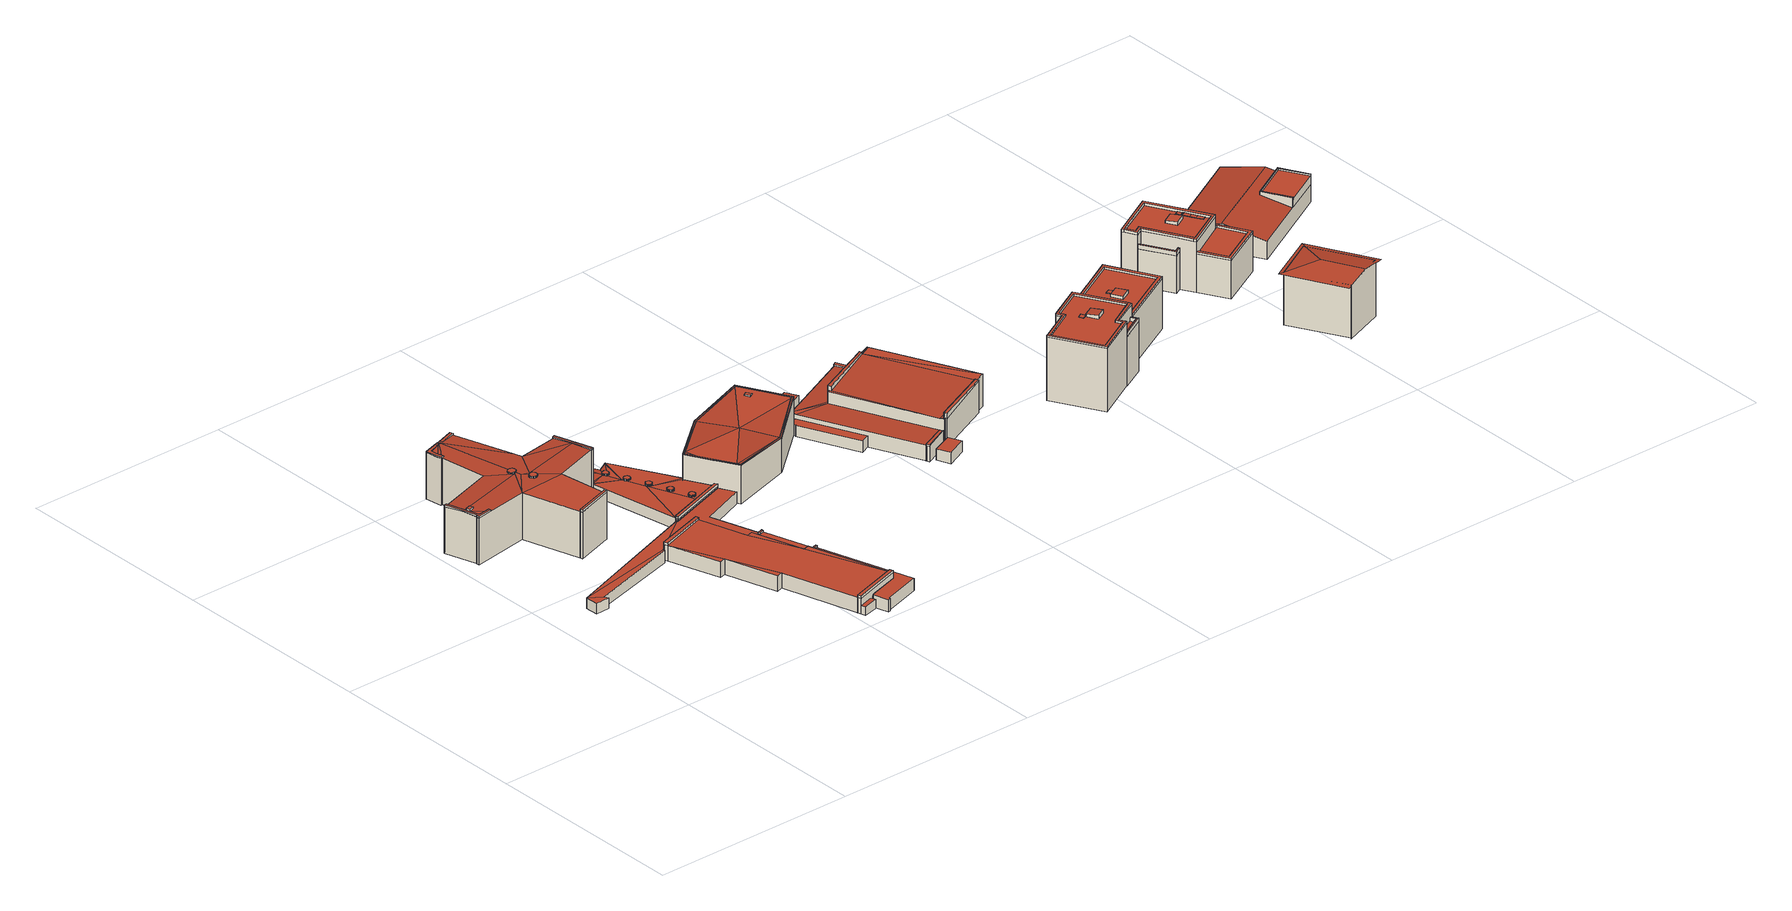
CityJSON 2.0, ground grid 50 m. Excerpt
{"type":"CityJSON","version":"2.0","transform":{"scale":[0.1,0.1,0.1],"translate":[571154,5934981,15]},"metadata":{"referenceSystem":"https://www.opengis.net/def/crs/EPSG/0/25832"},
"CityObjects":{
"building1":{"type":"Building","attributes":{"Grundfläche 2D":"676.321358","Grundhöhe NN":"17.083"},"children":["building1-1","building1-2","building1-3","building1-4","building1-5","building1-6","building1-7"],"geometry":[{"type":"MultiSurface","lod":"3","boundaries":[[[0,1,2,3,4,5,6]],[[4,7,8,9,0,6,5]],[[10,11,7,12]],[[13,14,15,12,7,16,17,18,19]],[[20,21,22,23,24,25,11,10,12,26,27]],[[28,27,26]],[[29,23,30,31,32]],[[25,24,23,29,32]],[[33,31,30]],[[32,34,35,36,37,38,11,25]],[[39,35,34,40,41]],[[42,41,40]],[[43,44,35,45,46,47,48]],[[48,47,49,50,51,52,35,44,43]],[[50,49,53,8,7,11,38,37,36,54,35,52,51]],[[55,49,47]],[[0,9,8,53,56,57]],[[58,57,56]],[[59,57,58]],[[2,1,60,61,62,4,3]],[[7,4,62,63,64]],[[16,7,64,65]],[[17,16,65,66]],[[18,17,66,67]],[[68,13,19,18,67,69]],[[14,13,68,70]],[[15,14,70,71]],[[12,15,71,72]],[[26,12,72,73]],[[28,26,73,74]],[[75,20,27,28,74,76]],[[77,30,23,22,21,20,75,78]],[[33,30,77,79]],[[31,33,79,80]],[[32,31,80,81]],[[82,40,34,32,81,83]],[[42,40,82,84]],[[41,42,84,85]],[[35,39,41,85,86,46,45]],[[55,47,46,86,87]],[[49,55,87,88]],[[53,49,88,89]],[[56,53,89,90]],[[58,56,90,91]],[[59,58,91,92]],[[93,1,0,57,59,92,94]],[[60,1,93,95]],[[63,62,61,60,95,96]],[[91,90,89,88,87,86,85,84,82,83,81,80,79,77,78,75,76,74,73,72,71,70,68,69,67,66,65,64,63,96,95,93,94,92]]],"semantics":{"surfaces":[{"type":"RoofSurface"},{"type":"WallSurface"},{"type":"GroundSurface"}],"values":[0,0,0,0,0,0,0,0,0,0,0,0,0,0,0,0,0,0,0,0,1,1,1,1,1,1,1,1,1,1,1,1,1,1,1,1,1,1,1,1,1,1,1,1,1,1,1,1,2]}}]},
"building1-1":{"type":"BuildingInstallation","parents":["building1"],"geometry":[{"type":"MultiSurface","lod":"3","boundaries":[[[97,98,99,51,52,44,45,100,101,102,103]],[[104,105,106,107,39]],[[51,108,51,99,109,43]],[[42,106,105,104,40]],[[42,41,107,106]],[[39,107,41]],[[100,45,46]],[[46,47,55,101,100]],[[55,49,110,103,102,101]],[[50,111,97,103,110]],[[111,112,98,97]],[[109,99,98,112,48]]],"semantics":{"surfaces":[{"type":"RoofSurface"},{"type":"WallSurface"}],"values":[0,0,1,1,1,1,1,1,1,1,1,1]}}]},
"building1-2":{"type":"BuildingInstallation","parents":["building1"],"geometry":[{"type":"MultiSurface","lod":"3","boundaries":[[[113,114,115,116,117,118,119]],[[33,31,29,24,120,26,28,115,114,113]],[[28,27,20,117,116,115]],[[117,20,21,22,23,30,119,118]],[[30,33,113,119]]],"semantics":{"surfaces":[{"type":"RoofSurface"},{"type":"WallSurface"}],"values":[0,1,1,1,1]}}]},
"building1-3":{"type":"BuildingInstallation","parents":["building1"],"geometry":[{"type":"MultiSurface","lod":"3","boundaries":[[[121,122,123,124,125,126,127,128,129,130,131,132,133,134,135,136,137,138,139,140,141,142,143,144,145]],[[146,147,132,131]],[[148,149,129,128]],[[149,150,130,129]],[[150,146,131,130]],[[147,151,133,132]],[[151,152,134,133]],[[152,153,135,134]],[[153,154,136,135]],[[154,155,137,136]],[[155,10,156,139,138,137]],[[156,157,140,139]],[[157,158,141,140]],[[158,159,142,141]],[[160,143,142,159]],[[160,161,144,143]],[[161,162,145,144]],[[162,163,121,145]],[[163,164,122,121]],[[164,165,123,122]],[[165,166,124,123]],[[166,167,125,124]],[[167,168,126,125]],[[168,169,127,126]],[[169,148,128,127]]],"semantics":{"surfaces":[{"type":"RoofSurface"},{"type":"WallSurface"}],"values":[0,1,1,1,1,1,1,1,1,1,1,1,1,1,1,1,1,1,1,1,1,1,1,1,1]}}]},
"building1-4":{"type":"BuildingInstallation","parents":["building1"],"geometry":[{"type":"MultiSurface","lod":"3","boundaries":[[[170,171,172,173,174,175]],[[17,18,171,170]],[[18,19,13,173,172,171]],[[13,14,174,173]],[[14,15,16,17,170,175,174]]],"semantics":{"surfaces":[{"type":"RoofSurface"},{"type":"WallSurface"}],"values":[0,1,1,1,1]}}]},
"building1-5":{"type":"BuildingInstallation","parents":["building1"],"geometry":[{"type":"MultiSurface","lod":"3","boundaries":[[[176,177,178,179]],[[179,178,180,181]],[[176,179,181,182]],[[177,176,182,183]],[[178,177,183,180]]],"semantics":{"surfaces":[{"type":"RoofSurface"},{"type":"WallSurface"}],"values":[0,1,1,1,1]}}]},
"building1-6":{"type":"BuildingInstallation","parents":["building1"],"geometry":[{"type":"MultiSurface","lod":"3","boundaries":[[[184,185,186,187,188,189,190,191,192,193,194,195,196,197,198]],[[3,190,189,199,5]],[[3,200,191,190]],[[192,191,200,2,201,6,9,56,58,196,195,194,193]],[[197,196,58,59]],[[59,57,0,1,184,198,197]],[[1,60,185,184]],[[60,61,62,187,186,185]],[[62,4,188,187]],[[4,199,189,188]]],"semantics":{"surfaces":[{"type":"RoofSurface"},{"type":"WallSurface"}],"values":[0,1,1,1,1,1,1,1,1,1]}}]},
"building1-7":{"type":"BuildingInstallation","parents":["building1"],"geometry":[{"type":"MultiSurface","lod":"3","boundaries":[[[202,203,204,205,206,207,208,209,210,211,212,213,214,215,216,217,218,219,220,221,222,223,224,225,226,227,228,229]],[[230,231,209,208]],[[232,206,205,204,233,234]],[[232,235,207,206]],[[235,230,208,207]],[[231,38,236,211,210,209]],[[236,237,212,211]],[[237,238,213,212]],[[238,239,214,213]],[[239,240,215,214]],[[240,241,216,215]],[[241,242,217,216]],[[242,243,218,217]],[[243,244,219,218]],[[221,220,219,244,37,245]],[[245,246,222,221]],[[246,247,223,222]],[[248,225,224,223,247,54]],[[248,249,226,225]],[[226,249,250,227]],[[250,251,228,227]],[[251,252,229,228]],[[252,253,202,229]],[[253,254,203,202]],[[254,233,204,203]]],"semantics":{"surfaces":[{"type":"RoofSurface"},{"type":"WallSurface"}],"values":[0,1,1,1,1,1,1,1,1,1,1,1,1,1,1,1,1,1,1,1,1,1,1,1,1]}}]},
"building2":{"type":"Building","attributes":{"Grundfläche 2D":"397.072690","Grundhöhe NN":"16.631"},"children":["building2-1","building2-2"],"geometry":[{"type":"Solid","lod":"3","boundaries":[[[[255,256,257]],[[255,258,259,260]],[[260,261,256,255]],[[262,263,264,265,266,267,268,269,270,271,272,273,274,275,276,277,278,279,280,281,282,283,257,256,284,285,286,287,288,289,290]],[[265,264,291,292]],[[266,265,292,293]],[[267,266,293,294]],[[268,267,294,295]],[[269,268,295,296]],[[270,269,296,297]],[[271,270,297,298]],[[272,271,298,299]],[[273,272,299,300]],[[274,273,300,301]],[[275,274,301,302]],[[276,275,302,303]],[[277,276,303,304]],[[305,279,278,277,304,306]],[[280,279,305,307]],[[281,280,307,308]],[[282,281,308,309]],[[283,282,309,310]],[[257,283,310,311]],[[255,257,311,312]],[[258,255,312,313]],[[259,258,313,314]],[[260,259,314,315]],[[261,260,315,316]],[[256,261,316,317]],[[284,256,317,318]],[[285,284,318,319]],[[286,285,319,320]],[[287,286,320,321]],[[288,287,321,322]],[[289,288,322,323]],[[290,289,323,324]],[[262,290,324,325]],[[263,262,325,326]],[[264,263,326,291]],[[316,315,314,313,312,311,310,309,308,307,305,306,304,303,302,301,300,299,298,297,296,295,294,293,292,291,326,325,324,323,322,321,320,319,318,317]]]],"semantics":{"surfaces":[{"type":"RoofSurface"},{"type":"WallSurface"},{"type":"GroundSurface"}],"values":[[0,0,0,0,1,1,1,1,1,1,1,1,1,1,1,1,1,1,1,1,1,1,1,1,1,1,1,1,1,1,1,1,1,1,1,1,1,1,1,2]]}}]},
"building2-1":{"type":"BuildingInstallation","parents":["building2"],"geometry":[{"type":"MultiSurface","lod":"3","boundaries":[[[327,328,329,330,331,332]],[[328,327,333,334]],[[334,275,276,330,329,328]],[[276,277,331,330]],[[331,277,278,279,333,327,332]]],"semantics":{"surfaces":[{"type":"RoofSurface"},{"type":"WallSurface"}],"values":[0,1,1,1,1]}}]},
"building2-2":{"type":"BuildingInstallation","parents":["building2"],"geometry":[{"type":"MultiSurface","lod":"3","boundaries":[[[335,336,337,338,339]],[[336,335,340,341]],[[341,271,272,337,336]],[[272,273,338,337]],[[273,274,340,335,339,338]]],"semantics":{"surfaces":[{"type":"RoofSurface"},{"type":"WallSurface"}],"values":[0,1,1,1,1]}}]},
"building3":{"type":"Building","attributes":{"Grundfläche 2D":"564.550911","Grundhöhe NN":"17.074"},"geometry":[{"type":"Solid","lod":"3","boundaries":[[[[342,343,344,345,346]],[[347,348,349,350]],[[351,352,353]],[[354,355,356,357,358,359,360,361,353,352,362]],[[363,362,352]],[[364,357,356]],[[365,358,357]],[[366,367,368,369]],[[370,371,344,343]],[[346,345,344,371,356,355,372]],[[372,373,342,346]],[[373,370,343,342]],[[374,375,350,349]],[[375,376,347,350]],[[348,347,376,377]],[[348,377,353,361,360,359,374,349]],[[366,369,378,379]],[[367,366,379,380]],[[368,367,380,381]],[[351,353,382,383]],[[352,351,383,384]],[[363,352,384,385]],[[362,363,385,386]],[[387,355,354,362,386,388]],[[372,355,387,389]],[[373,372,389,390]],[[370,373,390,391]],[[371,370,391,392]],[[356,371,392,393]],[[364,356,393,394]],[[357,364,394,395]],[[365,357,395,396]],[[358,365,396,397]],[[359,358,397,398]],[[374,359,398,399]],[[374,399,378,369,375]],[[400,376,375,369,368,381]],[[377,376,400,401]],[[353,377,401,382]],[[398,397,396,395,394,393,392,391,390,389,387,388,386,385,384,383,382,401,400,381,380,379,378,399]]]],"semantics":{"surfaces":[{"type":"RoofSurface"},{"type":"WallSurface"},{"type":"GroundSurface"}],"values":[[0,0,0,0,0,0,0,0,1,1,1,1,1,1,1,1,1,1,1,1,1,1,1,1,1,1,1,1,1,1,1,1,1,1,1,1,1,1,1,2]]}}]},
"building4":{"type":"Building","attributes":{"Grundfläche 2D":"340.777969","Grundhöhe NN":"17.201"},"children":["building4-1","building4-2","building4-3","building4-4","building4-5"],"geometry":[{"type":"Solid","lod":"3","boundaries":[[[[402,403,404,405,406]],[[407,408,409,410,411]],[[408,407,412,407]],[[413,414,415,409,408,407,412,416,417]],[[418,419,420,421,422,412,407,411,410,423]],[[424,418,423]],[[424,425,426,427,428,427,429]],[[428,418,424,429,427]],[[430,431,428,427,426,425,432,433,434]],[[435,433,432]],[[436,437,430,434,433,435]],[[438,439,437,430,437,436]],[[440,418,439]],[[439,418,428,431,430,437]],[[440,441,422,421,420,419,418]],[[416,412,422,441,417]],[[442,414,402,406]],[[417,441,443,404,403,402,414,413]],[[443,444,405,404]],[[445,442,406,405,444]],[[446,447,409,415,414,442,448,449]],[[410,409,447,450]],[[423,410,450,451]],[[425,424,423,451,452]],[[432,425,452,453]],[[435,432,453,454]],[[455,439,438,436,435,454,456]],[[440,439,455,457]],[[441,440,457,458]],[[443,441,458,459]],[[444,443,459,460]],[[448,442,445,444,460]],[[456,454,453,452,451,450,447,446,449,448,460,459,458,457,455]]]],"semantics":{"surfaces":[{"type":"RoofSurface"},{"type":"WallSurface"},{"type":"GroundSurface"}],"values":[[0,0,0,0,0,0,0,0,0,0,0,0,0,0,0,0,1,1,1,1,1,1,1,1,1,1,1,1,1,1,1,1,2]]}}]},
"building4-1":{"type":"BuildingInstallation","parents":["building4"],"geometry":[{"type":"MultiSurface","lod":"3","boundaries":[[[461,462,463,464,465,466,467,468,469,470,471,472,473,474,475,476,477,478,479,480,481,482,483,484]],[[485,486,467,466]],[[486,487,468,467]],[[488,489,465,464]],[[489,485,466,465]],[[487,490,469,468]],[[470,469,490,491]],[[491,492,471,470]],[[472,471,492,493]],[[493,494,473,472]],[[494,495,474,473]],[[495,496,475,474]],[[496,497,476,475]],[[497,498,477,476]],[[498,499,478,477]],[[499,500,479,478]],[[500,501,480,479]],[[501,502,481,480]],[[482,481,502,503]],[[503,504,483,482]],[[484,483,504,505]],[[505,506,461,484]],[[506,507,462,461]],[[507,508,463,462]],[[508,488,464,463]]],"semantics":{"surfaces":[{"type":"RoofSurface"},{"type":"WallSurface"}],"values":[0,1,1,1,1,1,1,1,1,1,1,1,1,1,1,1,1,1,1,1,1,1,1,1,1]}}]},
"building4-2":{"type":"BuildingInstallation","parents":["building4"],"geometry":[{"type":"MultiSurface","lod":"3","boundaries":[[[509,510,511,512,513,514,515,516,517,518,519,520,521,522,523,524,525,526,527,528,529,530,531,532,533,534,535]],[[536,537,510,509]],[[537,538,511,510]],[[539,540,535,534]],[[540,536,509,535]],[[538,541,512,511]],[[541,542,513,512]],[[542,429,543,515,514,513]],[[543,544,516,515]],[[544,545,517,516]],[[545,426,518,517]],[[519,518,426,546]],[[546,547,520,519]],[[521,520,547,548]],[[548,549,522,521]],[[524,523,522,549,434,550]],[[550,551,525,524]],[[551,437,526,525]],[[437,552,527,526]],[[552,553,528,527]],[[553,554,529,528]],[[554,555,530,529]],[[531,530,555,431]],[[431,427,556,533,532,531]],[[556,539,534,533]]],"semantics":{"surfaces":[{"type":"RoofSurface"},{"type":"WallSurface"}],"values":[0,1,1,1,1,1,1,1,1,1,1,1,1,1,1,1,1,1,1,1,1,1,1,1,1]}}]},
"building4-3":{"type":"BuildingInstallation","parents":["building4"],"geometry":[{"type":"MultiSurface","lod":"3","boundaries":[[[557,558,559,560,561,562,563,564,565,566,567,568,569,570,571,572,573,574,575,576,577,578,579,580,581]],[[560,559,582,583]],[[583,584,561,560]],[[411,585,558,557]],[[585,582,559,558]],[[584,586,562,561]],[[586,587,563,562]],[[587,588,564,563]],[[588,589,565,564]],[[589,590,566,565]],[[590,591,567,566]],[[591,592,568,567]],[[592,593,569,568]],[[593,594,570,569]],[[594,595,571,570]],[[595,596,572,571]],[[596,597,573,572]],[[597,422,574,573]],[[575,574,422,598]],[[598,599,576,575]],[[599,412,577,576]],[[600,579,578,577,412,407]],[[600,601,580,579]],[[601,408,581,580]],[[408,411,557,581]]],"semantics":{"surfaces":[{"type":"RoofSurface"},{"type":"WallSurface"}],"values":[0,1,1,1,1,1,1,1,1,1,1,1,1,1,1,1,1,1,1,1,1,1,1,1,1]}}]},
"building4-4":{"type":"BuildingInstallation","parents":["building4"],"geometry":[{"type":"MultiSurface","lod":"3","boundaries":[[[602,603,604,605,606,607,608,609,610,611,612,613,614,615,616,617,618,619,620,621,622,623,624,625,626]],[[608,607,627,628]],[[628,629,609,608]],[[630,631,606,605]],[[631,627,607,606]],[[629,632,610,609]],[[611,610,632,633]],[[633,634,612,611]],[[634,635,613,612]],[[635,636,614,613]],[[636,637,615,614]],[[637,638,616,615]],[[638,639,617,616]],[[639,640,618,617]],[[640,641,619,618]],[[641,642,620,619]],[[642,643,621,620]],[[643,644,622,621]],[[624,623,622,644,645,646]],[[646,647,625,624]],[[647,648,626,625]],[[602,626,648,649]],[[649,650,603,602]],[[650,651,604,603]],[[651,630,605,604]]],"semantics":{"surfaces":[{"type":"RoofSurface"},{"type":"WallSurface"}],"values":[0,1,1,1,1,1,1,1,1,1,1,1,1,1,1,1,1,1,1,1,1,1,1,1,1]}}]},
"building4-5":{"type":"BuildingInstallation","parents":["building4"],"geometry":[{"type":"MultiSurface","lod":"3","boundaries":[[[652,653,654,655,656,657,658,659,660,661,662,663,664,665,666,667,668,669,670,671,672,673,674,675,676,677]],[[654,653,678,679]],[[655,654,679,680]],[[652,677,681,682]],[[653,652,682,678]],[[656,655,680,683]],[[657,656,683,684]],[[658,657,684,685]],[[659,658,685,686]],[[660,659,686,687]],[[661,660,687,688]],[[662,661,688,689]],[[690,664,663,662,689,691]],[[665,664,690,692]],[[666,665,692,693]],[[667,666,693,694]],[[668,667,694,419]],[[669,668,419,695]],[[670,669,695,696]],[[671,670,696,697]],[[672,671,697,698]],[[673,672,698,420]],[[699,675,674,673,420,700]],[[676,675,699,701]],[[677,676,701,681]]],"semantics":{"surfaces":[{"type":"RoofSurface"},{"type":"WallSurface"}],"values":[0,1,1,1,1,1,1,1,1,1,1,1,1,1,1,1,1,1,1,1,1,1,1,1,1]}}]},
"building5":{"type":"Building","attributes":{"Grundfläche 2D":"493.654772","Grundhöhe NN":"16.871"},"children":["building5-1"],"geometry":[{"type":"Solid","lod":"3","boundaries":[[[[702,703,704]],[[703,705,704]],[[706,705,703,707,708,709,710,711,712,713]],[[711,714,715,716,717,718,712]],[[719,717,716]],[[720,721,722,704]],[[722,702,704]],[[720,723,724,721]],[[723,717,725,724]],[[719,725,717]],[[726,727,728]],[[728,727,729]],[[730,731,729,727,732,733]],[[729,731,719]],[[702,734,735]],[[734,702,731,730,736]],[[737,731,738,739,740,741]],[[738,731,702]],[[737,719,731]],[[703,702,735]],[[707,703,735,734,736,730,733,732,727,710,709,708]],[[711,710,727,726]],[[715,714,711,726,728,729,719,716]],[[718,717,742,712]],[[742,743,744,745,705,706,713,712]],[[704,705,745]],[[720,704,746]],[[720,746,747,748,723]],[[717,723,748]],[[737,741,724,725,719]],[[740,739,721,724,741]],[[722,721,739,738,702]],[[742,717,749,750]],[[751,752,745,744,743,742,750,753]],[[704,745,752,754]],[[746,704,754,755]],[[748,747,746,755,756]],[[717,748,756,749]],[[754,752,751,753,750,749,756,755]]]],"semantics":{"surfaces":[{"type":"RoofSurface"},{"type":"WallSurface"},{"type":"GroundSurface"}],"values":[[0,0,0,0,0,0,0,0,0,0,0,0,0,0,0,0,0,0,0,1,1,1,1,1,1,1,1,1,1,1,1,1,1,1,1,1,1,1,2]]}}]},
"building5-1":{"type":"BuildingInstallation","parents":["building5"],"geometry":[{"type":"MultiSurface","lod":"3","boundaries":[[[757,758,759,760]],[[760,759,761,762]],[[757,760,762,763]],[[758,757,763,764]],[[759,758,764,761]]],"semantics":{"surfaces":[{"type":"RoofSurface"},{"type":"WallSurface"}],"values":[0,1,1,1,1]}}]},
"building6":{"type":"Building","attributes":{"Grundfläche 2D":"50.545215","Grundhöhe NN":"16.629"},"geometry":[{"type":"Solid","lod":"3","boundaries":[[[[765,766,767,768,769,770,771,772,773,774]],[[775,776,771,770]],[[776,777,772,771]],[[777,778,773,772]],[[778,779,774,773]],[[779,780,765,774]],[[780,781,766,765]],[[781,782,767,766]],[[782,783,768,767]],[[783,784,769,768]],[[784,775,770,769]],[[777,776,775,784,783,782,781,780,779,778]]]],"semantics":{"surfaces":[{"type":"RoofSurface"},{"type":"WallSurface"},{"type":"GroundSurface"}],"values":[[0,1,1,1,1,1,1,1,1,1,1,2]]}}]},
"building7":{"type":"Building","attributes":{"Grundfläche 2D":"18.462768","Grundhöhe NN":"16.849"},"geometry":[{"type":"Solid","lod":"3","boundaries":[[[[785,786,787,788]],[[789,790,788,787]],[[790,791,785,788]],[[791,792,786,785]],[[792,789,787,786]],[[792,791,790,789]]]],"semantics":{"surfaces":[{"type":"RoofSurface"},{"type":"WallSurface"},{"type":"GroundSurface"}],"values":[[0,1,1,1,1,2]]}}]},
"building8":{"type":"Building","attributes":{"Grundfläche 2D":"18.415705","Grundhöhe NN":"16.586"},"geometry":[{"type":"Solid","lod":"3","boundaries":[[[[793,794,795,796]],[[797,798,796,795]],[[798,799,793,796]],[[799,800,794,793]],[[800,797,795,794]],[[800,799,798,797]]]],"semantics":{"surfaces":[{"type":"RoofSurface"},{"type":"WallSurface"},{"type":"GroundSurface"}],"values":[[0,1,1,1,1,2]]}}]},
"building9":{"type":"Building","attributes":{"Grundfläche 2D":"803.681581","Grundhöhe NN":"16.586"},"children":["building9-1","building9-2","building9-3"],"geometry":[{"type":"MultiSurface","lod":"3","boundaries":[[[801,802,803,804,805,806,807]],[[808,809,810]],[[811,812,813,814,808]],[[815,808,814,816,817]],[[818,819,820,821,809,808,815]],[[822,823,824,819,825,819,818]],[[819,824,823,826,825]],[[827,828,829,830,831,832,833]],[[834,835,836,837,838,839]],[[840,836,835]],[[841,842,837]],[[842,843,837]],[[843,838,837]],[[844,845,846]],[[845,847,848,849,843,842,846]],[[850,838,843]],[[851,852,853,805,804,803]],[[853,809,821,806,805]],[[820,807,806,821]],[[854,801,807,820,819]],[[854,855,825,851,803,802,801]],[[817,831,830,818,815]],[[817,816,814,856,827,833,832,831]],[[856,857,828,827]],[[857,822,818,830,829,828]],[[835,834,858,859]],[[840,835,859,860]],[[836,840,860,861]],[[841,837,836,861,862]],[[846,842,841,862,863]],[[844,846,863,864]],[[845,844,864,865]],[[847,845,865,866]],[[848,847,866,867,813,812,811,808,810,843,849]],[[814,813,867,868]],[[856,814,868,869]],[[857,856,869,870]],[[822,857,870,871]],[[871,872,823,822]],[[826,823,872,873]],[[825,826,873,874]],[[851,825,874,875]],[[838,853,852,851,875,858,834,839]],[[853,838,850,809]],[[809,850,843,810]],[[860,859,858,875,874,873,872,871,870,869,868,867,866,865,864,863,862,861]]],"semantics":{"surfaces":[{"type":"RoofSurface"},{"type":"WallSurface"},{"type":"GroundSurface"}],"values":[0,0,0,0,0,0,0,0,0,0,0,0,0,0,0,0,1,1,1,1,1,1,1,1,1,1,1,1,1,1,1,1,1,1,1,1,1,1,1,1,1,1,1,1,1,2]}}]},
"building9-1":{"type":"BuildingInstallation","parents":["building9"],"geometry":[{"type":"MultiSurface","lod":"3","boundaries":[[[822,823,826,855,854,876,877,818]],[[825,855,826]],[[854,819,876]],[[877,876,824]]],"semantics":{"surfaces":[{"type":"RoofSurface"},{"type":"WallSurface"}],"values":[0,1,1,1]}}]},
"building9-2":{"type":"BuildingInstallation","parents":["building9"],"geometry":[{"type":"MultiSurface","lod":"3","boundaries":[[[878,879,880,881,882]],[[880,879,834,835]],[[835,840,881,880]],[[840,836,839,878,882,881]],[[839,834,879,878]]],"semantics":{"surfaces":[{"type":"RoofSurface"},{"type":"WallSurface"}],"values":[0,1,1,1,1]}}]},
"building9-3":{"type":"BuildingInstallation","parents":["building9"],"geometry":[{"type":"MultiSurface","lod":"3","boundaries":[[[883,884,885,886,887]],[[887,849,846,844,883]],[[844,845,884,883]],[[845,847,885,884]],[[887,886,885,847,848,849]]],"semantics":{"surfaces":[{"type":"RoofSurface"},{"type":"WallSurface"}],"values":[0,1,1,1,1]}}]},
"building10":{"type":"Building","attributes":{"Grundfläche 2D":"273.200535","Grundhöhe NN":"15.913"},"children":["building10-1","building10-2","building10-3","building10-4"],"geometry":[{"type":"Solid","lod":"3","boundaries":[[[[888,889,890,891,892,893,894,895,896,897,898,899,900,901,902,903]],[[904,905,896,895,906,907,908,909,910,901,900,911]],[[912,913,914,915,916,917,918,919]],[[920,921,922,923,924,925]],[[926,927,928,929,930,931,932]],[[933,934,895,894]],[[896,912,919,897]],[[919,918,898,897]],[[899,898,918,917]],[[917,916,900,899]],[[902,901,935,936]],[[936,937,903,902]],[[937,938,939,889,888,903]],[[940,891,890,889,939,941]],[[942,943,933,894,893,892,891,940]],[[944,945,907,906,895,934]],[[945,946,947,909,908,907]],[[948,910,909,947]],[[948,935,901,910]],[[916,915,911,900]],[[915,914,904,911]],[[914,913,905,904]],[[913,912,896,905]],[[923,922,921,920,949,947,946,945,950,951]],[[947,949,920,952,953,948]],[[936,935,948,953,954]],[[937,936,954,955]],[[956,929,957,939,938,937,955,958]],[[939,957,929,928,927,940,941]],[[932,959,960,961,933,943,942,940,927,926]],[[950,945,944,934,933,961,962]],[[924,923,951,963]],[[925,924,963,964]],[[920,925,964,952]],[[930,929,956,965]],[[931,930,965,966]],[[932,931,966,959]],[[952,964,963,951,950,962,961,960,959,966,965,956,958,955,954,953]]]],"semantics":{"surfaces":[{"type":"RoofSurface"},{"type":"WallSurface"},{"type":"GroundSurface"}],"values":[[0,0,0,0,0,1,1,1,1,1,1,1,1,1,1,1,1,1,1,1,1,1,1,1,1,1,1,1,1,1,1,1,1,1,1,1,1,2]]}}]},
"building10-1":{"type":"BuildingInstallation","parents":["building10"],"geometry":[{"type":"MultiSurface","lod":"3","boundaries":[[[967,968,969,970]],[[970,969,971,972]],[[972,973,967,970]],[[968,967,973,974]],[[974,971,969,968]]],"semantics":{"surfaces":[{"type":"RoofSurface"},{"type":"WallSurface"}],"values":[0,1,1,1,1]}}]},
"building10-2":{"type":"BuildingInstallation","parents":["building10"],"geometry":[{"type":"MultiSurface","lod":"3","boundaries":[[[975,976,977,978]],[[978,977,979,980]],[[975,978,980,981]],[[976,975,981,982]],[[977,976,982,979]]],"semantics":{"surfaces":[{"type":"RoofSurface"},{"type":"WallSurface"}],"values":[0,1,1,1,1]}}]},
"building10-3":{"type":"BuildingInstallation","parents":["building10"],"geometry":[{"type":"MultiSurface","lod":"3","boundaries":[[[983,984,985,986,987,988,989,949]],[[921,983,949,920]],[[985,984,990,991]],[[923,987,986,922]],[[923,924,988,987]],[[924,925,989,988]],[[925,920,949,989]],[[984,983,921,990]],[[991,922,986,985]]],"semantics":{"surfaces":[{"type":"RoofSurface"},{"type":"WallSurface"}],"values":[0,1,1,1,1,1,1,1,1]}}]},
"building10-4":{"type":"BuildingInstallation","parents":["building10"],"geometry":[{"type":"MultiSurface","lod":"3","boundaries":[[[992,993,994,957,995,996,997]],[[926,992,997,932]],[[926,998,993,992]],[[998,928,994,993]],[[929,930,995,957,994,928]],[[930,931,996,995]],[[931,932,997,996]]],"semantics":{"surfaces":[{"type":"RoofSurface"},{"type":"WallSurface"}],"values":[0,1,1,1,1,1,1]}}]},
"building11":{"type":"Building","attributes":{"Grundfläche 2D":"235.498871","Grundhöhe NN":"15.915"},"children":["building11-1","building11-2","building11-3"],"geometry":[{"type":"Solid","lod":"3","boundaries":[[[[999,1000,1001,1002,1003,1004,1005,1006,1007,1008,1009,1010,1011]],[[1012,1013,1014,1015,1016,1017]],[[1018,1019,1020,1021]],[[1022,1023,1021,1006,1005,1004]],[[1021,1020,1007,1006]],[[1008,1007,1020,1019]],[[1009,1008,1019,1018]],[[1018,1024,1010,1009]],[[1025,1011,1010,1024]],[[1025,1026,999,1011]],[[1026,1027,1028,1029,1030,1022,1004,1003,1002,1001,1000,999]],[[1016,1015,1031,1032]],[[1017,1016,1032,1033]],[[1012,1017,1033,1034]],[[961,1024,1018,1021,1023,1022,950,962]],[[1025,1024,961,1035]],[[1026,1025,1035,1036]],[[1013,1012,1034,950,1022,1030,1029,1028,1027,1026,1036,1031,1015,1014]],[[1031,1036,1035,961,962,950,1034,1033,1032]]]],"semantics":{"surfaces":[{"type":"RoofSurface"},{"type":"WallSurface"},{"type":"GroundSurface"}],"values":[[0,0,0,1,1,1,1,1,1,1,1,1,1,1,1,1,1,1,2]]}}]},
"building11-1":{"type":"BuildingInstallation","parents":["building11"],"geometry":[{"type":"MultiSurface","lod":"3","boundaries":[[[1037,1038,1039,1040]],[[1040,1039,1041,1042]],[[1037,1040,1042,1043]],[[1038,1037,1043,1044]],[[1039,1038,1044,1041]]],"semantics":{"surfaces":[{"type":"RoofSurface"},{"type":"WallSurface"}],"values":[0,1,1,1,1]}}]},
"building11-2":{"type":"BuildingInstallation","parents":["building11"],"geometry":[{"type":"MultiSurface","lod":"3","boundaries":[[[1045,1046,1047,1048,1049,1050,1051,1052]],[[1015,1016,1051,1050]],[[1016,1017,1052,1051]],[[1017,1012,1045,1052]],[[1045,1012,1013,1046]],[[1013,1053,1047,1046]],[[1048,1047,1053,1054]],[[1054,1014,1049,1048]],[[1049,1014,1015,1050]]],"semantics":{"surfaces":[{"type":"RoofSurface"},{"type":"WallSurface"}],"values":[0,1,1,1,1,1,1,1,1]}}]},
"building11-3":{"type":"BuildingInstallation","parents":["building11"],"geometry":[{"type":"MultiSurface","lod":"3","boundaries":[[[1055,1056,1057,1058]],[[1059,1060,1056,1055]],[[1060,1061,1057,1056]],[[1061,1062,1058,1057]],[[1062,1059,1055,1058]]],"semantics":{"surfaces":[{"type":"RoofSurface"},{"type":"WallSurface"}],"values":[0,1,1,1,1]}}]},
"building12":{"type":"Building","attributes":{"Grundfläche 2D":"304.025310","Grundhöhe NN":"15.914"},"children":["building12-1","building12-2","building12-3","building12-4","building12-5","building12-6"],"geometry":[{"type":"MultiSurface","lod":"3","boundaries":[[[1063,1064,1065,1066,1067,1068,1069,1070,1071,1072,1073]],[[1074,1075,1076,1077,1078,1079,1080,1081,1082,1083]],[[1084,1085,1086,1077,1076,1087,1088,1083,1082,1089]],[[1090,1091,1092,1093,1094]],[[1095,1096,1097,1098,1099,1100,1101,1102,1103,1104]],[[1105,1106,1107,1108,1109,1110,1111]],[[1112,1113,1114,1115,1116]],[[1117,1118,1067,1066]],[[1118,1119,1068,1067]],[[1119,1120,1069,1068]],[[1120,1121,1122,1071,1070,1069]],[[1093,1092,1073,1072]],[[1063,1073,1092,1091]],[[1091,1090,1064,1063]],[[1065,1064,1090,1094]],[[1079,1078,1123,1124]],[[1124,1125,1080,1079]],[[1125,1126,1081,1080]],[[1126,1127,1082,1081]],[[1083,1103,1102,1074]],[[1128,1129,1100,1099,1130,1131,1132,1133,1098,1097,1075,1074,1102,1101]],[[1076,1075,1097,1096]],[[1134,1123,1078,1077]],[[1096,1095,1087,1076]],[[1095,1104,1088,1087]],[[1083,1088,1104,1103]],[[1135,1136,1089,1082,1127]],[[1136,1137,1084,1089]],[[1137,1138,1139,1134,1077,1086,1085,1084]],[[1112,1116,1140,1141]],[[1113,1112,1141,1142]],[[1118,1117,1143,1144]],[[1119,1118,1144,1145]],[[1119,1145,1140,1116,1120]],[[1122,1121,1120,1116,1115,1114]],[[1126,1125,1146,1147]],[[1148,1108,1149,1136,1135,1127,1126,1147,1150]],[[1149,1108,1107,1106,1137,1136]],[[1151,1143,1117,1066,1123,1134,1139,1138,1137,1106,1105,1111]],[[1094,1093,1072,1124,1123,1066,1065]],[[1122,1114,1113,1142,1146,1125,1124,1072,1071]],[[1109,1108,1148,1152]],[[1110,1109,1152,1153]],[[1111,1110,1153,1151]],[[1145,1144,1143,1151,1153,1152,1148,1150,1147,1146,1142,1141,1140]]],"semantics":{"surfaces":[{"type":"RoofSurface"},{"type":"WallSurface"},{"type":"GroundSurface"}],"values":[0,0,0,0,0,0,0,1,1,1,1,1,1,1,1,1,1,1,1,1,1,1,1,1,1,1,1,1,1,1,1,1,1,1,1,1,1,1,1,1,1,1,1,1,2]}}]},
"building12-1":{"type":"BuildingInstallation","parents":["building12"],"geometry":[{"type":"MultiSurface","lod":"3","boundaries":[[[1154,1155,1156,1157]],[[1158,1159,1157,1156]],[[1159,1160,1154,1157]],[[1155,1154,1160,1161]],[[1156,1155,1161,1158]]],"semantics":{"surfaces":[{"type":"RoofSurface"},{"type":"WallSurface"}],"values":[0,1,1,1,1]}}]},
"building12-2":{"type":"BuildingInstallation","parents":["building12"],"geometry":[{"type":"MultiSurface","lod":"3","boundaries":[[[1162,1131,1130,1163]],[[1099,1164,1163,1130]],[[1164,1165,1162,1163]]],"semantics":{"surfaces":[{"type":"RoofSurface"},{"type":"WallSurface"}],"values":[0,1,1]}}]},
"building12-3":{"type":"BuildingInstallation","parents":["building12"],"geometry":[{"type":"MultiSurface","lod":"3","boundaries":[[[1133,1132,1166,1167]],[[1168,1169,1167,1166]],[[1169,1098,1133,1167]]],"semantics":{"surfaces":[{"type":"RoofSurface"},{"type":"WallSurface"}],"values":[0,1,1]}}]},
"building12-4":{"type":"BuildingInstallation","parents":["building12"],"geometry":[{"type":"MultiSurface","lod":"3","boundaries":[[[1129,1128,1170,1171]],[[1171,1170,1172,1173]],[[1173,1100,1129,1171]],[[1101,1172,1170,1128]]],"semantics":{"surfaces":[{"type":"RoofSurface"},{"type":"WallSurface"}],"values":[0,1,1,1]}}]},
"building12-5":{"type":"BuildingInstallation","parents":["building12"],"geometry":[{"type":"MultiSurface","lod":"3","boundaries":[[[1132,1131,1162,1166]],[[1165,1168,1166,1162]]],"semantics":{"surfaces":[{"type":"RoofSurface"},{"type":"WallSurface"}],"values":[0,1]}}]},
"building12-6":{"type":"BuildingInstallation","parents":["building12"],"geometry":[{"type":"MultiSurface","lod":"3","boundaries":[[[1174,1175,1176,1177,1178,1149,1179]],[[1111,1105,1176,1175]],[[1105,1180,1177,1176]],[[1178,1177,1180,1107]],[[1108,1109,1179,1149,1178,1107]],[[1109,1110,1174,1179]],[[1110,1111,1175,1174]]],"semantics":{"surfaces":[{"type":"RoofSurface"},{"type":"WallSurface"}],"values":[0,1,1,1,1,1,1]}}]},
"building13":{"type":"Building","attributes":{"Grundfläche 2D":"184.536449","Grundhöhe NN":"16.219"},"geometry":[{"type":"Solid","lod":"3","boundaries":[[[[1181,1182,1183,1184,1185,1186,1187,1188]],[[1189,1184,1183,1190,1191,1192,1193]],[[1184,1189,1193,1186,1185]],[[1194,1190,1195,1196]],[[1197,1194,1196,1198]],[[1199,1189,1197,1198,1200]],[[1185,1199,1200,1201]],[[1202,1185,1201,1203]],[[1204,1202,1203,1205]],[[1206,1181,1207,1204,1205,1208]],[[1190,1183,1182,1181,1206,1195]],[[1200,1198,1196,1195,1206,1208,1205,1203,1201]],[[1186,1185,1202,1204,1207,1181,1188,1187]],[[1193,1192,1191,1190,1194,1197,1189]],[[1185,1186,1193,1189,1199]]]],"semantics":{"surfaces":[{"type":"RoofSurface"},{"type":"WallSurface"},{"type":"GroundSurface"}],"values":[[0,0,0,1,1,1,1,1,1,1,1,2,0,0,0]]}}]},
"building14":{"type":"Building","attributes":{"Grundfläche 2D":"510.615810","Grundhöhe NN":"15.749"},"children":["building14-1","building14-2"],"geometry":[{"type":"MultiSurface","lod":"3","boundaries":[[[1209,1210,1211,1212]],[[1213,1214,1215,1216,1217]],[[1218,1215,1214,1219,1220,1221,1222]],[[1223,1218,1224,1225]],[[1209,1226,1224,1210]],[[1216,1215,1218,1227,1228,1217]],[[1219,1214,1213,1229,1230]],[[1225,1224,1226,1220,1219,1230,1231]],[[1223,1225,1231,1232]],[[1218,1223,1232,1227]],[[1213,1217,1228,1229]],[[1227,1232,1231,1230,1229,1228]]],"semantics":{"surfaces":[{"type":"RoofSurface"},{"type":"WallSurface"},{"type":"GroundSurface"}],"values":[0,0,0,0,1,1,1,1,1,1,1,2]}}]},
"building14-1":{"type":"BuildingInstallation","parents":["building14"],"geometry":[{"type":"MultiSurface","lod":"3","boundaries":[[[1233,1234,1235,1236,1237,1238,1239,1240]],[[1235,1234,1220,1226,1209]],[[1236,1235,1209,1212]],[[1237,1236,1212,1211]],[[1211,1210,1238,1237]],[[1225,1239,1238,1210,1224]],[[1225,1223,1240,1239]],[[1240,1223,1218,1222,1221,1233]],[[1233,1221,1220,1234]]],"semantics":{"surfaces":[{"type":"RoofSurface"},{"type":"WallSurface"}],"values":[0,1,1,1,1,1,1,1,1]}}]},
"building14-2":{"type":"BuildingInstallation","parents":["building14"],"geometry":[{"type":"MultiSurface","lod":"3","boundaries":[[[1241,1242,1243,1244]],[[1245,1246,1244,1243]],[[1247,1245,1243,1242]],[[1246,1248,1241,1244]],[[1248,1247,1242,1241]],[[1247,1248,1246,1245]]],"semantics":{"surfaces":[{"type":"RoofSurface"},{"type":"WallSurface"},{"type":"OuterCeilingSurface"}],"values":[0,1,1,1,1,2]}}]}
},
"vertices":[
[22,745,135],[33,712,133],[39,712,133],[43,712,133],[69,710,133],[62,715,134],[31,739,135],[168,725,133],[204,791,136],[28,747,135],[237,765,135],[214,782,136],[282,732,133],[302,611,133],[300,618,133],[299,617,133],[211,589,133],[210,589,133],[212,583,133],[301,611,133],[399,767,133],[399,768,133],[398,772,133],[385,812,135],[379,810,135],[231,774,136],[393,766,133],[398,767,133],[393,765,133],[378,813,135],[370,858,133],[365,855,133],[267,840,133],[364,856,133],[261,859,133],[169,995,136],[170,988,136],[208,811,136],[211,796,136],[173,996,136],[216,1002,133],[214,1009,133],[217,1002,133],[160,985,136],[166,992,136],[165,994,136],[126,982,133],[131,952,133],[138,959,134],[137,944,133],[140,948,134],[163,986,136],[166,991,136],[154,832,133],[201,810,136],[133,943,133],[16,789,133],[9,787,133],[15,789,133],[9,788,133],[32,712,133],[32,710,133],[33,704,133],[33,704,21],[168,725,21],[211,589,21],[210,589,21],[212,583,21],[302,611,21],[301,611,21],[300,618,21],[299,617,21],[282,732,21],[393,766,21],[393,765,21],[399,767,21],[398,767,21],[370,858,21],[399,768,21],[364,856,21],[365,855,21],[267,840,21],[216,1002,21],[261,859,21],[217,1002,21],[214,1009,21],[126,982,21],[133,943,21],[137,944,21],[154,832,21],[16,789,21],[15,789,21],[9,788,21],[33,712,21],[9,787,21],[32,712,21],[32,710,21],
[139,953,136],[138,953,136],[135,977,136],[126,982,136],[133,943,136],[137,944,136],[141,944,136],[175,989,136],[216,1002,136],[217,1002,136],[214,1009,136],[167,987,136],[135,977,134],[141,944,134],[139,953,134],[138,953,134],
[364,856,136],[379,810,136],[393,765,136],[398,767,136],[399,767,136],[399,768,136],[370,858,136],[380,808,135],
[223,767,139],[221,765,139],[220,764,139],[220,762,139],[220,759,139],[221,757,139],[223,755,139],[225,753,139],[227,752,139],[229,752,139],[231,752,139],[233,753,139],[235,754,139],[237,756,139],[238,758,139],[238,761,139],[238,763,139],[237,765,139],[237,766,139],[236,767,139],[234,769,139],[232,770,139],[230,770,139],[227,770,139],[225,769,139],[231,752,135],[233,753,135],[225,753,135],[227,752,135],[229,752,135],[235,754,135],[237,756,135],[238,758,135],[238,761,135],[238,763,135],[237,766,135],[236,767,135],[234,769,136],[232,770,136],[230,770,136],[227,770,136],[225,769,136],[223,767,136],[221,765,135],[220,764,135],[220,762,135],[220,759,135],[221,757,135],[223,755,135],
[210,589,138],[212,583,138],[301,611,138],[302,611,138],[300,618,138],[299,617,138],
[44,749,139],[32,745,139],[35,736,139],[47,740,139],[35,736,135],[47,740,135],[44,749,135],[32,745,135],
[33,712,137],[32,712,137],[32,710,137],[33,704,137],[69,710,137],[68,715,137],[43,712,137],[39,711,137],[39,712,137],[38,714,137],[28,747,137],[16,789,137],[15,789,137],[9,788,137],[9,787,137],[68,715,134],[39,711,133],[38,714,133],
[198,799,139],[199,796,139],[202,795,139],[203,794,139],[204,794,139],[206,794,139],[208,794,139],[210,795,139],[211,796,139],[212,796,139],[214,798,139],[215,800,139],[215,803,139],[215,805,139],[214,807,139],[213,809,139],[211,810,139],[209,811,139],[208,811,139],[206,812,139],[204,811,139],[202,810,139],[201,810,139],[200,809,139],[198,807,139],[197,805,139],[197,803,139],[197,801,139],[208,794,136],[210,795,136],[204,794,136],[202,795,136],[203,794,136],[206,794,136],[212,796,136],[214,798,136],[215,800,136],[215,803,136],[215,805,136],[214,807,136],[213,809,136],[211,810,136],[209,811,136],[206,812,136],[204,811,136],[202,810,136],[200,809,136],[198,807,136],[197,805,136],[197,803,136],[197,801,136],[198,799,136],[199,796,136],
[90,428,42],[335,470,46],[436,542,46],[91,397,42],[124,398,42],[120,407,42],[336,466,46],[616,76,46],[618,76,46],[621,68,46],[546,45,46],[557,7,46],[563,9,46],[563,12,46],[654,40,46],[655,40,46],[584,269,46],[587,270,46],[586,274,46],[578,272,46],[542,390,46],[543,391,46],[542,395,46],[540,395,46],[533,393,46],[497,509,46],[608,552,46],[588,589,46],[437,539,46],[456,508,46],[460,496,46],[456,495,46],[491,381,46],[505,385,46],[543,261,46],[557,265,46],[621,68,16],[546,45,16],[557,7,16],[563,9,16],[563,12,16],[654,40,16],[655,40,16],[584,269,16],[587,270,16],[586,274,16],[578,272,16],[542,390,16],[543,391,16],[542,395,16],[533,393,16],[540,395,16],[497,509,16],[608,552,16],[588,589,16],[437,539,16],[436,542,16],[90,428,16],[91,397,16],[124,398,16],[120,407,16],[336,466,16],[335,470,16],[456,508,16],[460,496,16],[456,495,16],[491,381,16],[505,385,16],[543,261,16],[557,265,16],[616,76,16],[618,76,16],
[529,392,49],[530,387,49],[542,390,49],[543,391,49],[542,395,49],[540,395,49],[529,392,46],[530,387,46],
[573,270,49],[574,266,49],[587,270,49],[586,274,49],[578,272,49],[573,270,46],[574,266,46],
[455,505,65],[337,469,65],[340,461,65],[456,497,65],[457,497,65],[621,68,65],[618,76,65],[500,40,65],[503,32,65],[557,265,61],[543,261,61],[616,76,61],[456,495,61],[456,497,61],[341,461,58],[394,341,58],[447,221,58],[502,40,58],[542,53,59],[546,54,59],[491,381,61],[505,385,61],[380,337,58],[432,216,58],[506,21,42],[541,31,42],[538,42,42],[503,32,42],[337,469,58],[340,461,58],[457,497,61],[455,505,61],[500,40,58],[503,32,58],[621,68,61],[618,76,61],[503,32,21],[506,21,21],[541,31,21],[538,42,21],[616,76,21],[557,265,21],[543,261,21],[505,385,21],[491,381,21],[456,497,21],[456,495,21],[457,497,21],[455,505,21],[337,469,21],[340,461,21],[341,461,21],[380,337,21],[394,341,21],[432,216,21],[447,221,21],[502,40,21],[500,40,21],[621,68,21],[618,76,21],
[584,596,56],[437,547,56],[435,546,56],[437,539,56],[588,589,56],[477,680,52],[482,679,52],[551,658,50],[556,662,50],[484,679,51],[476,681,52],[567,590,51],[584,596,50],[583,598,50],[511,592,52],[518,574,52],[453,737,52],[454,734,52],[458,726,52],[459,723,52],[474,686,52],[473,815,50],[471,814,50],[447,800,50],[444,785,51],[441,770,52],[440,769,52],[448,781,51],[437,779,52],[440,770,52],[410,872,50],[432,790,52],[435,782,52],[370,858,50],[398,772,50],[434,778,52],[399,768,50],[399,767,50],[398,767,50],[437,547,50],[588,589,50],[435,546,50],[437,539,50],[521,566,52],[583,598,22],[551,658,22],[588,589,22],[584,596,22],[556,662,22],[473,815,22],[447,800,22],[410,872,22],[370,858,22],[399,767,22],[399,768,22],[398,767,22],[437,547,22],[435,546,22],[437,539,22],
[498,633,56],[500,633,56],[502,632,56],[504,633,56],[506,633,56],[507,634,56],[508,636,56],[509,638,56],[509,640,56],[509,642,56],[508,644,56],[507,645,56],[505,647,56],[504,647,56],[502,647,56],[500,647,56],[498,647,56],[497,645,56],[495,644,56],[494,642,56],[494,640,56],[495,638,56],[495,636,56],[496,635,56],[507,634,51],[508,636,51],[509,638,51],[504,633,51],[506,633,51],[509,640,51],[509,642,51],[508,644,51],[507,645,51],[505,647,51],[504,647,51],[502,647,51],[500,647,51],[498,647,51],[497,645,51],[495,644,52],[494,642,52],[494,640,52],[495,638,52],[495,636,52],[496,635,52],[498,633,52],[500,633,52],[502,632,51],
[447,772,56],[448,774,56],[449,775,56],[449,777,56],[449,780,56],[448,781,56],[448,782,56],[447,783,56],[445,784,56],[444,785,56],[442,785,56],[440,785,56],[438,784,56],[436,783,56],[435,782,56],[435,781,56],[434,779,56],[434,778,56],[434,776,56],[435,774,56],[436,773,56],[438,771,56],[440,770,56],[441,770,56],[442,770,56],[444,770,56],[446,771,56],[447,772,51],[448,774,51],[449,775,51],[444,770,52],[446,771,51],[449,777,51],[449,780,51],[448,782,51],[447,783,51],[445,784,51],[442,785,51],[440,785,51],[438,784,51],[436,783,52],[435,781,52],[434,779,52],[434,776,52],[435,774,52],[436,773,52],[438,771,52],[442,770,52],
[484,679,56],[486,680,56],[487,681,56],[488,682,56],[489,684,56],[489,686,56],[489,688,56],[488,690,56],[487,692,56],[486,693,56],[484,693,56],[482,694,56],[480,694,56],[478,693,56],[477,692,56],[475,690,56],[475,688,56],[474,686,56],[475,684,56],[475,683,56],[476,681,56],[477,680,56],[478,680,56],[480,679,56],[482,679,56],[487,681,51],[488,682,51],[489,684,51],[486,680,51],[489,686,51],[489,688,51],[488,690,51],[487,692,51],[486,693,51],[484,693,51],[482,694,51],[480,694,51],[478,693,51],[477,692,52],[475,690,52],[475,688,52],[475,684,52],[475,683,52],[478,680,52],[480,679,52],
[518,588,56],[520,587,56],[522,586,56],[524,587,56],[526,588,56],[527,589,56],[528,590,56],[529,592,56],[529,594,56],[529,596,56],[528,598,56],[527,600,56],[525,601,56],[524,601,56],[522,602,56],[520,601,56],[518,601,56],[516,599,56],[515,598,56],[514,596,56],[514,594,56],[514,593,56],[514,592,56],[515,590,56],[516,589,56],[527,589,51],[528,590,51],[529,592,51],[524,587,51],[526,588,51],[529,594,51],[529,596,51],[528,598,51],[527,600,51],[525,601,51],[524,601,51],[522,602,51],[520,601,51],[518,601,51],[516,599,51],[515,598,52],[514,596,52],[514,594,52],[514,593,52],[514,592,52],[515,590,52],[516,589,52],[518,588,52],[520,587,52],[522,586,51],
[466,726,56],[467,727,56],[468,728,56],[469,730,56],[469,732,56],[469,734,56],[468,736,56],[467,738,56],[465,739,56],[464,739,56],[462,740,56],[461,740,56],[460,740,56],[458,739,56],[456,738,56],[455,736,56],[454,734,56],[454,732,56],[454,730,56],[455,729,56],[456,727,56],[458,726,56],[459,725,56],[460,725,56],[462,725,56],[464,725,56],[467,727,51],[468,728,51],[469,730,51],[464,725,52],[466,726,51],[469,732,51],[469,734,51],[468,736,51],[467,738,51],[465,739,51],[464,739,51],[462,740,51],[460,740,51],[461,740,51],[458,739,51],[456,738,52],[455,736,52],[454,732,52],[454,730,52],[455,729,52],[456,727,52],[460,725,52],[459,725,52],[462,725,52],
[759,591,102],[614,547,112],[761,587,102],[613,543,112],[584,596,112],[612,553,112],[611,554,112],[591,591,112],[568,633,112],[555,657,112],[551,658,112],[583,598,112],[557,659,112],[558,660,112],[562,663,112],[669,758,102],[556,662,112],[671,755,102],[881,688,112],[876,689,112],[874,687,112],[818,803,112],[817,799,112],[815,798,112],[555,657,111],[568,633,111],[557,659,110],[562,663,110],[611,555,111],[716,670,106],[586,600,111],[591,591,111],[612,553,111],[614,547,111],[611,554,111],[815,798,111],[874,687,111],[876,689,111],[848,742,111],[817,799,111],[551,658,111],[583,598,111],[584,596,111],[613,543,111],[881,688,111],[851,743,111],[818,803,111],[669,758,19],[551,658,19],[584,596,19],[613,543,19],[583,598,19],[761,587,19],[881,688,19],[818,803,19],
[822,752,113],[815,765,113],[807,760,113],[813,748,113],[807,760,110],[813,748,110],[822,752,110],[815,765,110],
[891,739,43],[864,724,43],[885,685,43],[883,684,43],[946,544,43],[969,554,43],[901,705,43],[900,704,43],[894,717,43],[901,721,43],[969,554,16],[901,705,16],[900,704,16],[894,717,16],[901,721,16],[891,739,16],[864,724,16],[885,685,16],[883,684,16],[946,544,16],
[953,802,44],[903,780,44],[917,749,44],[967,772,44],[917,749,18],[967,772,18],[953,802,18],[903,780,18],
[1055,388,43],[1105,410,43],[1091,441,43],[1042,420,43],[1091,441,16],[1042,420,16],[1055,388,16],[1105,410,16],
[1126,753,96],[1125,756,96],[1123,760,96],[1122,759,96],[982,697,96],[985,690,96],[1124,753,96],[1083,457,84],[983,694,85],[978,692,85],[1086,451,84],[1087,450,84],[1087,448,84],[1093,451,84],[1189,497,91],[1093,452,84],[1092,454,85],[1232,517,94],[1126,753,93],[1124,753,92],[985,690,85],[1233,514,94],[1259,525,94],[1243,552,94],[1125,756,93],[1150,767,94],[1095,447,96],[1235,510,96],[1233,514,96],[1232,517,96],[1092,454,96],[1093,452,96],[1093,451,96],[1122,759,56],[1099,810,53],[1093,805,53],[902,719,53],[982,697,56],[1115,756,56],[1092,806,53],[896,716,53],[901,705,53],[978,692,56],[1023,430,53],[1026,423,53],[1025,430,53],[1087,450,56],[1086,451,56],[1083,457,56],[983,694,56],[1123,760,93],[1122,759,92],[982,697,85],[1126,753,94],[1125,756,94],[1095,447,84],[1235,510,94],[1122,759,16],[1099,810,16],[1092,806,16],[1093,805,16],[896,716,16],[1025,430,16],[1023,430,16],[1026,423,16],[1087,450,16],[1087,448,16],[1093,451,16],[1095,447,16],[1235,510,16],[1233,514,16],[1259,525,16],[1150,767,16],[1125,756,16],[1123,760,16],
[1148,763,94],[1255,527,94],
[1115,756,57],[1122,759,57],[1099,810,57],[1092,806,57],[1093,805,57],
[1023,430,57],[1026,423,57],[1087,450,57],[1086,451,57],[1083,457,57],
[1549,403,165],[1550,403,165],[1548,405,165],[1541,418,165],[1599,449,165],[1600,450,165],[1606,453,165],[1603,459,165],[1597,456,165],[1533,421,165],[1541,406,165],[1451,357,165],[1393,464,165],[1390,469,165],[1385,467,165],[1449,349,165],[1465,520,165],[1539,560,165],[1546,564,165],[1543,569,165],[1458,523,165],[1457,522,165],[1464,509,165],[1472,507,165],[1597,456,161],[1539,560,161],[1465,520,161],[1472,507,161],[1393,464,161],[1451,357,161],[1541,406,161],[1533,421,161],[1457,522,38],[1458,523,38],[1501,546,38],[1502,547,38],[1495,560,38],[1450,535,38],[1596,448,128],[1541,418,128],[1548,405,128],[1550,403,128],[1550,402,128],[1608,433,128],[1599,449,128],[1606,453,161],[1603,459,161],[1390,469,161],[1385,467,161],[1449,349,161],[1549,403,161],[1550,403,161],[1541,418,161],[1548,405,161],[1599,449,161],[1600,450,161],[1546,564,161],[1543,569,161],[1458,523,161],[1457,522,161],[1464,509,161],[1457,522,39],[1543,569,9],[1502,547,9],[1457,522,9],[1464,509,9],[1385,467,9],[1449,349,9],[1550,403,9],[1550,403,137],[1549,403,9],[1599,449,9],[1600,450,9],[1606,453,9],[1546,564,9],[1495,560,9],[1450,535,9],[1550,402,9],[1608,433,9],
[1515,453,170],[1538,465,170],[1525,490,168],[1502,478,168],[1525,490,161],[1502,478,161],[1515,453,161],[1538,465,161],
[1505,481,162],[1500,492,162],[1489,486,162],[1494,476,162],[1489,486,161],[1494,476,161],[1505,481,161],[1500,492,161],
[1458,523,39],[1452,535,39],[1494,558,39],[1501,546,39],[1502,547,39],[1495,560,39],[1450,535,39],[1452,535,38],[1494,558,38],
[1596,448,137],[1603,435,137],[1548,405,137],[1550,402,137],[1608,433,137],[1599,449,137],[1603,435,128],
[1697,651,136],[1617,608,136],[1616,608,136],[1583,590,136],[1581,589,136],[1543,569,136],[1546,564,136],[1546,563,136],[1693,642,136],[1749,537,136],[1603,459,136],[1606,453,136],[1759,534,136],[1581,589,37],[1583,590,37],[1616,608,37],[1617,608,37],[1610,622,37],[1574,603,37],[1603,459,131],[1749,537,131],[1693,642,131],[1546,563,131],[1543,569,131],[1546,564,131],[1606,453,131],[1759,534,131],[1697,651,131],[1617,608,131],[1616,608,131],[1583,590,131],[1581,589,131],[1617,608,9],[1610,622,9],[1574,603,9],[1581,589,9],[1759,534,9],[1697,651,9],
[1648,558,133],[1642,568,133],[1631,563,133],[1637,552,133],[1631,563,131],[1637,552,131],[1648,558,131],[1642,568,131],
[1581,589,39],[1583,590,39],[1577,602,39],[1609,619,39],[1616,608,39],[1617,608,39],[1610,622,39],[1574,603,39],[1577,602,37],[1609,619,37],
[1628,546,138],[1641,520,139],[1665,533,139],[1652,558,138],[1628,546,131],[1641,520,131],[1665,533,131],[1652,558,131],
[2047,595,107],[1951,543,107],[1918,604,107],[1912,601,107],[1949,534,107],[2057,592,107],[2016,666,107],[2010,663,107],[2005,660,107],[2008,654,107],[2014,657,107],[1927,787,137],[1999,656,137],[1915,610,137],[1909,607,137],[1912,601,137],[2008,654,137],[1931,796,137],[1820,736,137],[1823,731,137],[1828,734,137],[1853,711,137],[1893,638,137],[1894,635,137],[1855,720,137],[1840,712,137],[1838,703,137],[1951,543,102],[2047,595,102],[2014,657,102],[2008,654,102],[1918,604,102],[1855,720,131],[1915,610,131],[1999,656,131],[1992,667,131],[1970,709,131],[1968,711,131],[1962,722,131],[1927,787,131],[1828,734,131],[1840,712,131],[1893,638,99],[1853,711,99],[1840,704,99],[1838,703,99],[1836,702,99],[1878,626,99],[1894,635,99],[1981,731,39],[1970,725,39],[2005,660,39],[2010,663,39],[2016,666,39],[1912,601,102],[1949,534,102],[2057,592,102],[2016,666,102],[2010,663,102],[2005,660,102],[1912,601,131],[2008,654,131],[1931,796,131],[1820,736,131],[1823,731,131],[1962,722,132],[1968,711,132],[1970,709,132],[1977,695,132],[1985,681,132],[1992,667,132],[1909,607,131],[1834,709,131],[1838,703,131],[1853,711,131],[1893,638,131],[1894,635,131],[2016,666,9],[1981,731,9],[1970,725,9],[1912,601,9],[1949,534,9],[2057,592,9],[1931,796,9],[1820,736,9],[1838,703,9],[1838,703,109],[1834,709,9],[1894,635,9],[1836,702,9],[1878,626,9],
[1927,679,139],[1952,693,139],[1938,717,138],[1913,703,138],[1938,717,131],[1913,703,131],[1927,679,131],[1952,693,131],
[1968,689,132],[1960,704,132],[1960,704,131],[1968,689,131],
[1975,676,132],[1983,662,132],[1975,676,131],[1983,662,131],
[1954,717,132],[1959,707,132],[1954,717,131],[1959,707,131],
[1878,626,109],[1894,635,109],[1893,638,109],[1880,631,109],[1840,704,109],[1836,702,109],[1880,631,99],
[2028,243,138],[2032,245,139],[2086,265,149],[2040,355,149],[1959,378,138],[1948,381,137],[2019,245,137],[2021,241,137],[2062,429,139],[2127,280,141],[2137,283,139],[2150,290,136],[2067,445,137],[2124,286,141],[2127,280,12],[2124,286,12],[2137,293,138],[2137,293,12],[2060,434,138],[2060,434,12],[1959,378,12],[1958,378,138],[1958,378,12],[2031,246,139],[2031,246,12],[2028,243,12],[2030,245,138],[2030,245,12],
[2249,685,70],[2337,733,70],[2303,796,70],[2215,748,70],[2019,790,50],[2067,702,72],[2289,821,72],[2252,889,56],[2241,910,50],[2302,798,66],[2115,613,50],[2246,684,50],[2211,749,66],[2278,785,66],[2304,799,66],[2337,733,50],[2339,734,50],[2249,685,50],[2302,798,7],[2241,910,7],[2019,790,7],[2115,613,7],[2339,734,7],[2304,799,7],
[2211,749,74],[2246,684,74],[2249,685,74],[2215,748,74],[2303,796,74],[2337,733,74],[2339,734,74],[2304,799,74],
[2253,907,35],[2245,903,35],[2252,889,35],[2260,893,35],[2252,889,33],[2260,893,33],[2245,903,33],[2253,907,33]
]}
